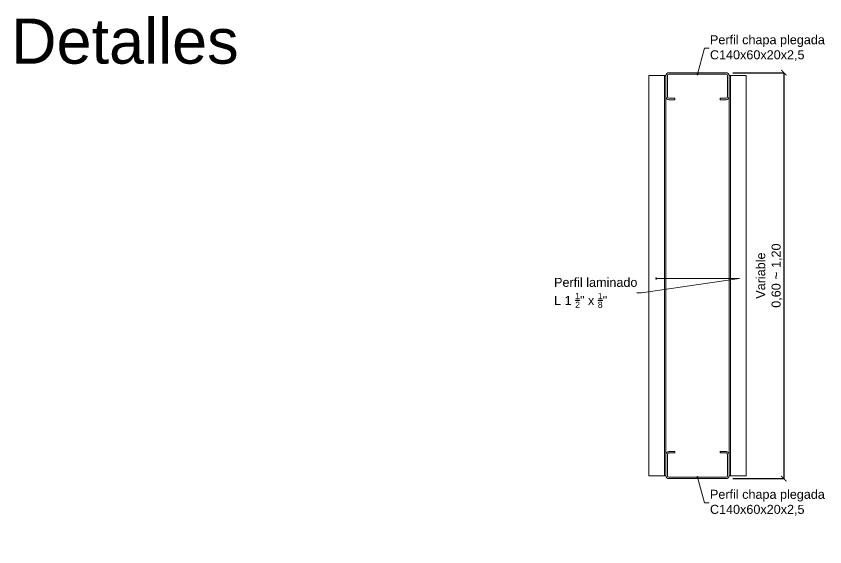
# Model space of a CAD drawing. Header units: millimetres. Extents: x 265 to 899, y -203 to 32.
# Drawn here: x 660.16 to 678.08, y -148.68 to -136.91 of the extents above; entities that cross this region are included whole.
import ezdxf
from ezdxf import colors
from ezdxf.entities.mleader import LeaderData, LeaderLine
from ezdxf.math import Vec2, Vec3

# ---------------------------------------------------------------- set-up
doc = ezdxf.new("R2010")
doc.units = ezdxf.units.MM
doc.header["$LTSCALE"] = 0.1
doc.header["$MEASUREMENT"] = 0
doc.header["$PDMODE"] = 3
doc.header["$PDSIZE"] = 0.1
doc.linetypes.add('CONTINUA', pattern=[200, 100, 100])
doc.layers.get('DEFPOINTS').update_dxf_attribs({"color": 1})
for name, color, linetype, lineweight in [('00_EST_ANGULARES', 4, 'CONTINUA', 20), ('00_EST_Cotas', 6, 'Continuous', 9), ('00_EST_TEXTO', 6, 'Continuous', 9), ('00_EST_Viga', 5, 'Continuous', 20)]:
    doc.layers.add(name, color=color, linetype=linetype, lineweight=lineweight)
doc.styles.add('Arial1_50', font='arial.ttf', dxfattribs={"height": 0.05})
doc.styles.add('Arial20', font='arial.ttf', dxfattribs={"height": 0.2})
doc.dimstyles.new('Cota 1-100-Andres', dxfattribs={"dimtxt": 0.2, "dimasz": 0.12, "dimexe": 0.012, "dimexo": 0.15, "dimgap": 0.025, "dimtad": 1, "dimzin": 0, "dimtxsty": 'Arial20', "dimblk1": 'ARCHTICK', "dimblk2": 'ARCHTICK', "dimsah": 1, "dimcen": 0.09, "dimclrd": 256, "dimclre": 256, "dimclrt": 256, "dimazin": 0, "dimtfac": 1, "dimtofl": 0, "dimtmove": 0, "dimatfit": 3, "dimldrblk": 'ARCHTICK', "dimfxl": 1, "dimtolj": 1, "dimtzin": 0, "dimarcsym": 0})

# ---------------------------------------------------------------- blocks, each defined once
blk = doc.blocks.new('_DotSmall')
at = {"color": 0, "linetype": 'ByBlock', "const_width": 0.5}
blk.add_lwpolyline([(-0.0625, 0, 1), (0.0625, 0, 1)], format="xyb", close=True, dxfattribs=at)
blk = doc.blocks.new('_ARCHTICK')
at = {"color": 0, "linetype": 'ByBlock', "const_width": 0.15}
blk.add_lwpolyline([(-0.5, -0.5), (0.5, 0.5)], dxfattribs=at)
blk = doc.blocks.new('*D94')
at = {"layer": '00_EST_Cotas', "lineweight": -2, "transparency": 16777216}
for p, q in [((676.047, -138.165), (677.186, -138.165)), ((677.174, -138.165), (677.174, -147.165)), ((676.047, -147.165), (677.186, -147.165))]:
    blk.add_line(p, q, dxfattribs=at)
at = {"layer": 'DEFPOINTS', "color": 0, "transparency": 16777216}
for p in [(675.897, -138.165), (675.897, -147.165), (677.174, -147.165)]:
    blk.add_point(p, dxfattribs=at)
at = {"layer": '00_EST_Cotas', "lineweight": -2, "transparency": 16777216, "xscale": 0.12, "yscale": 0.12, "zscale": 0.12}
for p, rotation in [((677.174, -138.165), 90), ((677.174, -147.165), 270)]:
    blk.add_blockref('_ARCHTICK', p, dxfattribs=dict(at, rotation=rotation))
at = {"layer": '00_EST_Cotas', "transparency": 16777216, "insert": (676.855, -142.665), "char_height": 0.2, "attachment_point": 5, "rotation": 90, "style": 'Arial20'}
blk.add_mtext('\\A1;Variable\\P0,60 {\\H1.08333x;~ }1,20', dxfattribs=at)

msp = doc.modelspace()

# ---------------------------------------------------------------- linework, layer by layer
at = {"layer": '00_EST_ANGULARES'}
for p, q in [((674.18, -138.229), (674.18, -147.101)), ((674.561, -138.229), (674.18, -138.229)), ((674.529, -138.229), (674.529, -147.101)), ((674.561, -138.229), (674.561, -147.101)), ((675.961, -138.229), (675.961, -147.101)), ((675.961, -138.229), (676.342, -138.229)), ((675.993, -138.229), (675.993, -147.101)), ((676.342, -138.229), (676.342, -147.101)), ((674.561, -147.101), (674.18, -147.101)), ((675.961, -147.101), (676.342, -147.101))]:
    msp.add_line(p, q, dxfattribs=at)
at = {"layer": '00_EST_Viga'}
for p, q in [((674.561, -138.229), (674.561, -138.701)), ((674.593, -138.229), (674.593, -138.701)), ((675.897, -138.165), (674.625, -138.165)), ((675.897, -138.197), (674.625, -138.197)), ((675.929, -138.701), (675.929, -138.229)), ((675.961, -138.701), (675.961, -138.229)), ((674.625, -138.733), (674.761, -138.733)), ((674.625, -138.765), (674.761, -138.765)), ((674.761, -138.733), (674.761, -138.765)), ((675.761, -138.765), (675.761, -138.733)), ((675.761, -138.733), (675.897, -138.733)), ((675.761, -138.765), (675.897, -138.765)), ((674.561, -147.101), (674.561, -146.629)), ((674.593, -147.101), (674.593, -146.629)), ((674.625, -146.565), (674.761, -146.565)), ((674.625, -146.597), (674.761, -146.597)), ((674.761, -146.597), (674.761, -146.565)), ((675.761, -146.565), (675.897, -146.565)), ((675.761, -146.565), (675.761, -146.597)), ((675.761, -146.597), (675.897, -146.597)), ((675.929, -146.629), (675.929, -147.101)), ((675.961, -146.629), (675.961, -147.101)), ((675.897, -147.133), (674.625, -147.133)), ((675.897, -147.165), (674.625, -147.165))]:
    msp.add_line(p, q, dxfattribs=at)
for centre, radius, start, end in [((674.625, -138.229), 0.064, 90, 180), ((674.625, -138.229), 0.032, 90, 180), ((675.897, -138.229), 0.064, 0, 90), ((675.897, -138.229), 0.032, 0, 90), ((674.625, -138.701), 0.064, 180, 270), ((674.625, -138.701), 0.032, 180, 270), ((675.897, -138.701), 0.064, 270, 0), ((675.897, -138.701), 0.032, 270, 0), ((674.625, -146.629), 0.064, 90, 180), ((674.625, -146.629), 0.032, 90, 180), ((675.897, -146.629), 0.064, 0, 90), ((675.897, -146.629), 0.032, 0, 90), ((674.625, -147.101), 0.064, 180, 270), ((674.625, -147.101), 0.032, 180, 270), ((675.897, -147.101), 0.032, 270, 0), ((675.897, -147.101), 0.064, 270, 0)]:
    msp.add_arc(centre, radius, start, end, dxfattribs=at)

# ---------------------------------------------------------------- texts
at = {"layer": '00_EST_TEXTO', "insert": (660.041, -136.965), "char_height": 1, "attachment_point": 1, "style": 'Arial1_50'}
msp.add_mtext_dynamic_manual_height_columns('Detalles', width=15.00094, gutter_width=0.25, heights=[0], dxfattribs=at)

# ---------------------------------------------------------------- dimensions: what is measured, and where the dimension line sits
at = {"layer": '00_EST_Cotas'}
dim = msp.add_linear_dim(base=(677.174, -147.165), p1=(675.897, -138.165), p2=(675.897, -147.165), angle=90, text='Variable\\P0,60 {\\H1.08333x;~ }1,20', dimstyle='Cota 1-100-Andres', dxfattribs=at)
dim.commit()
dim.dimension.update_dxf_attribs({"geometry": '*D94', "text_midpoint": (676.855, -142.665)})

# ---------------------------------------------------------------- leaders
at = {"layer": '00_EST_TEXTO'}
ml = msp.add_multileader_mtext('Standard', dxfattribs=at)
ml.set_content('{\\C256;Perfil chapa plegada\\PC140x60x20x2,5}', color=2, style='Arial20')
ml.set_leader_properties(color=256, linetype='ByLayer', lineweight=-1)
ml.set_arrow_properties(name='DOTSMALL')
ml.build(insert=Vec2(0, 0))
ml.multileader.update_dxf_attribs({"text_left_attachment_type": 2, "text_right_attachment_type": 2, "dogleg_length": 0.1, "arrow_head_size": 0.08})
ctx = ml.context
ctx.base_point, ctx.char_height, ctx.arrow_head_size, ctx.landing_gap_size, ctx.plane_origin = Vec3(675.517, -137.625), 0.2, 0.08, 0.02, Vec3(675.261, -138.197)
ctx.left_attachment, ctx.right_attachment = 2, 2
notes = []
notes.append((ctx, [(0, (1, 1, 0), (675.417, -137.625), (1, 0), 0.1, [(0, [(675.261, -138.197)], 0, [])])]))
ctx.mtext.insert, ctx.mtext.flow_direction = Vec3(675.537, -137.335), 5
ml = msp.add_multileader_mtext('Standard', dxfattribs=at)
ml.set_content('\\A1;{\\C256;Perfil laminado\\PL 1 \\H0.7x;\\S1/2;\\H1.42857x;" x \\H0.7x;\\S1/8;\\H1.42857x;"}', color=2, style='Arial20')
ml.set_leader_properties(color=256, linetype='ByLayer', lineweight=-1)
ml.set_arrow_properties(name='DOTSMALL')
ml.build(insert=Vec2(0, 0))
ml.multileader.update_dxf_attribs({"text_left_attachment_type": 2, "text_right_attachment_type": 2, "dogleg_length": 0.1, "arrow_head_size": 0.08})
ctx = ml.context
ctx.base_point, ctx.char_height, ctx.arrow_head_size, ctx.landing_gap_size, ctx.plane_origin = Vec3(672.061, -143.048), 0.2, 0.08, 0.02, Vec3(674.744, -142.728)
ctx.left_attachment, ctx.right_attachment = 2, 2
notes.append((ctx, [(0, (1, 1, 0), (674.017, -143.048), (-1, 0), 0.1, [(1, [(674.344, -142.728), (676.192, -142.727)], 0, [])])]))
ctx.mtext.insert, ctx.mtext.flow_direction = Vec3(672.081, -142.714), 5
ml = msp.add_multileader_mtext('Standard', dxfattribs=at)
ml.set_content('{\\C256;Perfil chapa plegada\\PC140x60x20x2,5}', color=2, style='Arial20')
ml.set_leader_properties(color=256, linetype='ByLayer', lineweight=-1)
ml.set_arrow_properties(name='DOTSMALL')
ml.build(insert=Vec2(0, 0))
ml.multileader.update_dxf_attribs({"text_left_attachment_type": 2, "text_right_attachment_type": 2, "dogleg_length": 0.1, "arrow_head_size": 0.08})
ctx = ml.context
ctx.base_point, ctx.char_height, ctx.arrow_head_size, ctx.landing_gap_size, ctx.plane_origin = Vec3(675.517, -147.704), 0.2, 0.08, 0.02, Vec3(675.261, -147.133)
ctx.left_attachment, ctx.right_attachment = 2, 2
notes.append((ctx, [(0, (1, 1, 0), (675.417, -147.704), (1, 0), 0.1, [(0, [(675.261, -147.133)], 0, [])])]))
ctx.mtext.insert, ctx.mtext.flow_direction = Vec3(675.537, -147.414), 5
for ctx, leaders in notes:
    for number, flags, end, landing, length, lines in leaders:
        leader = LeaderData()
        leader.index, (leader.has_last_leader_line, leader.has_dogleg_vector, leader.attachment_direction) = number, flags
        leader.last_leader_point, leader.dogleg_vector, leader.dogleg_length = Vec3(end), Vec3(landing), length
        for number, points, colour, breaks in lines:
            line = LeaderLine()
            line.index, line.vertices, line.color, line.breaks = number, Vec3.list(points), colors.encode_raw_color(colour), breaks
            leader.lines.append(line)
        ctx.leaders.append(leader)

doc.saveas('drawing.dxf')
